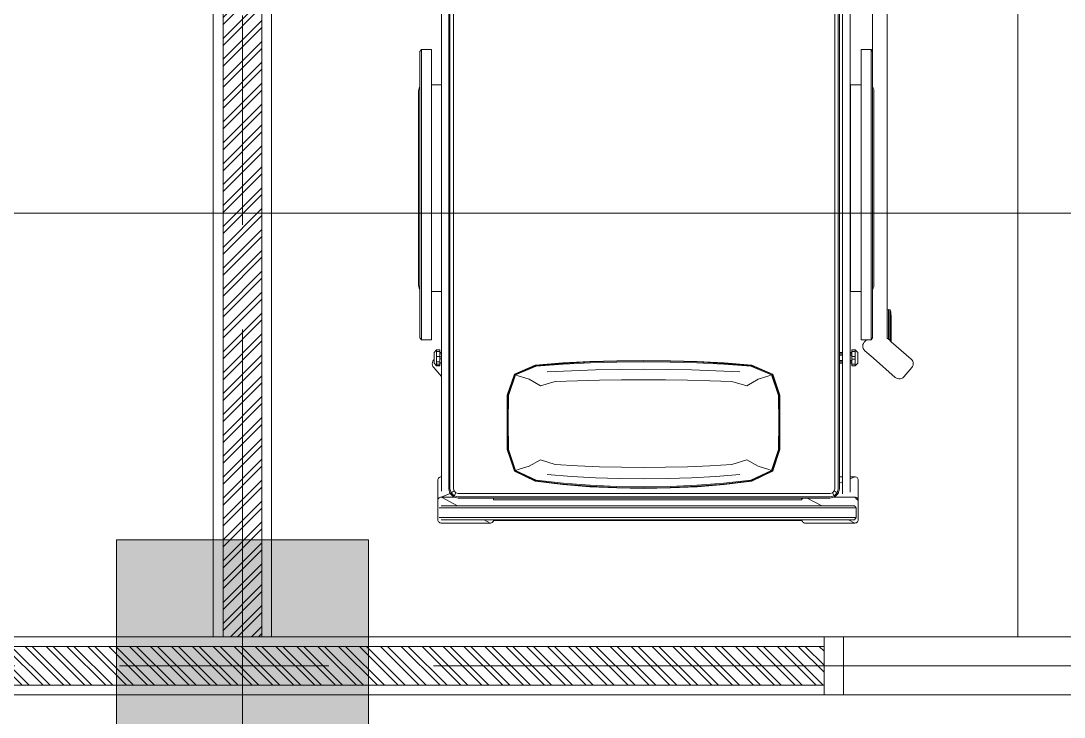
# Model space of a CAD drawing. Header units: millimetres. Extents: x -280308 to 6402717, y -14 to 2073074.
# Drawn here: x 17739 to 20429, y 256309 to 258105 of the extents above; entities that cross this region are included whole.
import ezdxf
from ezdxf.enums import TextEntityAlignment as Align

# ---------------------------------------------------------------- set-up
doc = ezdxf.new("R2010")
doc.units = ezdxf.units.MM
doc.linetypes.add('ACAD_ISO08W100', pattern=[36, 24, -3, 6, -3])
doc.linetypes.add('DASHED2', pattern=[0.375, 0.25, -0.125])
doc.layers.get('0').update_dxf_attribs({"lineweight": 0})
for name, color, linetype, lineweight in [('A-ALINE-3', 111, 'Continuous', 15), ('A-ALINE-6', 117, 'Continuous', 9), ('A-ANNOTATION', 144, 'Continuous', 0), ('A-FURN-EQPM', 177, 'Continuous', 0), ('A-Z22-T-Anno_Text', 152, 'Continuous', 9), ('ARSIR', 251, 'Continuous', 0), ('Struktur', 80, 'Continuous', 20)]:
    doc.layers.add(name, color=color, linetype=linetype, lineweight=lineweight)
doc.layers.add('A-FILL-1', color=7, linetype='Continuous', lineweight=0, true_color=0x454545)
doc.layers.add('A-TEXT', color=254, linetype='Continuous')
doc.styles.get("Standard").update_dxf_attribs({"font": 'arial.ttf'})
doc.styles.add('TGF_A', font='arial.ttf')

# ---------------------------------------------------------------- blocks, each defined once
blk = doc.blocks.new('*U539')
at = {"layer": 'A-ANNOTATION', "linetype": 'ACAD_ISO08W100', "ltscale": 0.25}
blk.add_lwpolyline([(0, -7.6411), (0, -228.3482)], dxfattribs=at)
at = {"layer": 'A-TEXT'}
blk.add_attdef('N', text='', height=0.9, dxfattribs=at).set_placement((0, 2.75), align=Align.MIDDLE_CENTER)
blk = doc.blocks.new('*U552')
at = {"layer": 'A-ANNOTATION', "linetype": 'ACAD_ISO08W100', "ltscale": 0.25}
blk.add_lwpolyline([(0, -5), (0, -90.5606)], dxfattribs=at)
at = {"layer": 'A-TEXT'}
blk.add_attdef('N', text='', height=0.9, dxfattribs=at).set_placement((0, 2.75), align=Align.MIDDLE_CENTER)
blk = doc.blocks.new('A$Cf37525da')
at = {"color": 124, "xscale": -360.0000000000001, "yscale": 360.0000000000001, "zscale": 360.0000000000001}
for name, p, rotation in [('*U552', (-4000, -25932.8), 180), ('*U539', (4643.8, -19600), 270)]:
    blk.add_blockref(name, p, dxfattribs=dict(at, rotation=rotation))
blk = doc.blocks.new('*U540')
at = {"lineweight": -2}
blk.add_line((19.23314, 0), (14.55073, 0), dxfattribs=at)
at = {"color": 7, "lineweight": -2, "style": 'TGF_A', "flags": 8}
for tag, height, p in [('NOTE1', 0.0625, (0, 0.3375)), ('DET', 0.09375, (0, 0.09612)), ('SHT', 0.075, (0, -0.10211)), ('NOTE2', 0.0625, (0, -0.39942))]:
    blk.add_attdef(tag, text='', height=height, dxfattribs=at).set_placement(p, align=Align.MIDDLE)
blk = doc.blocks.new('A$Cba193409')
at = {"layer": 'A-Z22-T-Anno_Text', "color": 7, "xscale": 4266.666666600002, "yscale": 4266.666666600002, "zscale": 4266.666666600002}
blk.add_blockref('*U540', (-74879.7, -18683), dxfattribs=at)
blk = doc.blocks.new('A$C869c044f')
at = {"layer": 'A-FILL-1', "ltscale": 0.25}
h = blk.add_hatch(dxfattribs=at)
h.set_pattern_fill('ANSI32', color=256, scale=4, angle=720)
h.set_pattern_definition([(45, (-35810.988, 13247.35), (-26.940768, 26.940768), []), (45, (-35793.027, 13247.35), (-26.940768, 26.940768), [])])
h.paths.add_polyline_path([(68867.2, -34982.7), (68867.2, -29232.7), (68767.2, -29232.7), (68767.2, -34982.7)])
h = blk.add_hatch(dxfattribs=at)
h.set_pattern_fill('ANSI32', color=256, scale=4, angle=270)
h.set_pattern_definition([(315, (89059.34, 69570.53), (26.940768, 26.940768), []), (315, (89059.34, 69552.57), (26.940768, 26.940768), [])])
h.paths.add_polyline_path([(49217.2, -35107.7), (49217.2, -35007.7), (43917.2, -35007.7), (43917.2, -35107.7)])
h.paths.add_polyline_path([(49592.2, -35107.7), (49592.2, -35007.7), (49217.2, -35007.7), (49217.2, -35107.7)])
h.paths.add_polyline_path([(71317.2, -35007.7), (71317.2, -35107.7), (72667.2, -35107.7), (72667.2, -35007.7)])
h.paths.add_polyline_path([(65679.7, -35107.7), (65679.7, -35007.7), (50592.2, -35007.7), (50592.2, -35107.7)])
h.paths.add_polyline_path([(66679.7, -35007.7), (66679.7, -35107.7), (70317.2, -35107.7), (70317.2, -35007.7)])
at = {"layer": 'A-ALINE-3', "linetype": 'Continuous'}
blk.add_lwpolyline([(68867.2, -34982.7), (68867.2, -29232.7), (68767.2, -29232.7), (68767.2, -34982.7)], close=True, dxfattribs=at)
for points in [[(66679.7, -35007.7), (70317.2, -35007.7)], [(70317.2, -35107.7), (66679.7, -35107.7)]]:
    blk.add_lwpolyline(points, dxfattribs=at)
at = {"layer": 'A-ALINE-6'}
for p, q in [((70367.2, -35132.7), (70367.2, -34982.7)), ((70367.2, -35057.7), (71267.2, -35057.7))]:
    blk.add_line(p, q, dxfattribs=at)
for points in [[(68892.2, -34982.7), (68892.2, -29232.7), (68742.2, -29232.7), (68742.2, -34982.7)], [(70317.2, -34982.7), (71317.2, -34982.7), (71317.2, -35132.7), (70317.2, -35132.7)]]:
    blk.add_lwpolyline(points, close=True, dxfattribs=at)
blk.add_lwpolyline([(49217.2, -34982.7), (72667.2, -34982.7), (72667.2, -35132.7), (49217.2, -35132.7)], dxfattribs=at)
blk = doc.blocks.new('A$C872eac23')
at = {"color": 0, "linetype": 'ByBlock', "lineweight": -2}
for p, q in [((-0.5429, -0.0018), (-0.5426, 0.0002)), ((-0.5426, 0.0002), (-0.542, 0.0021)), ((-0.542, 0.0021), (-0.5409, 0.0037)), ((-0.5409, 0.0037), (-0.5396, 0.0051)), ((-0.5396, 0.0051), (-0.5379, 0.0061)), ((-0.5379, 0.0061), (-0.536, 0.0068)), ((-0.536, 0.0068), (-0.534, 0.007)), ((-0.534, 0.007), (-0.4063, 0.007)), ((-0.534, 0.007), (-0.518, -0.0014)), ((-0.4063, 0.007), (-0.4046, 0.0069)), ((-0.4046, 0.0069), (-0.4029, 0.0063)), ((-0.4029, 0.0063), (-0.4014, 0.0055)), ((-0.4014, 0.0055), (-0.4001, 0.0045)), ((-0.4001, 0.0045), (-0.399, 0.0031)), ((-0.399, 0.0031), (-0.3982, 0.0017)), ((-0.3982, 0.0017), (-0.3977, 0)), ((-0.3977, 0), (0.3977, 0)), ((0.3977, 0), (0.3982, 0.0017)), ((0.3982, 0.0017), (0.399, 0.0032)), ((0.399, 0.0032), (0.4001, 0.0045)), ((0.4001, 0.0045), (0.4014, 0.0055)), ((0.4014, 0.0055), (0.4029, 0.0063)), ((0.4029, 0.0063), (0.4046, 0.0069)), ((0.4046, 0.0069), (0.4064, 0.007)), ((0.4064, 0.007), (0.5327, 0.007)), ((0.4064, 0.007), (0.4222, -0.0014)), ((0.5327, 0.007), (0.5348, 0.0068)), ((0.5348, 0.0068), (0.5366, 0.0061)), ((0.5366, 0.0061), (0.5383, 0.0051)), ((0.5383, 0.0051), (0.5396, 0.0037)), ((0.5396, 0.0037), (0.5407, 0.0021)), ((0.5407, 0.0021), (0.5413, 0.0002)), ((0.5413, 0.0002), (0.5416, -0.0018)), ((-0.5429, -0.0511), (-0.5429, -0.0018)), ((-0.5333, -0.0014), (-0.5378, -0.0071)), ((-0.5378, -0.0071), (-0.5378, -0.0321)), ((-0.5378, -0.0071), (0.5376, -0.0071)), ((-0.5333, -0.0014), (-0.518, -0.0014)), ((0.4222, -0.0014), (-0.518, -0.0014)), ((0.5331, -0.0014), (0.4222, -0.0014)), ((0.5416, -0.0018), (0.5416, -0.0511)), ((-0.5429, -0.1034), (-0.5429, -0.0511)), ((-0.5426, -0.0531), (-0.5429, -0.0511)), ((-0.534, -0.06), (-0.5429, -0.0511)), ((-0.542, -0.055), (-0.5426, -0.0531)), ((-0.5333, -0.0378), (-0.5378, -0.0321)), ((-0.5378, -0.0321), (0.5376, -0.0321)), ((-0.5333, -0.0378), (-0.4486, -0.0378)), ((-0.4486, -0.0378), (-0.4109, -0.0575)), ((-0.4486, -0.0378), (0.4909, -0.0378)), ((-0.3977, -0.0529), (-0.3982, -0.0546)), ((-0.3977, -0.0575), (-0.3977, -0.0529)), ((0.3977, -0.0529), (-0.3977, -0.0529)), ((0.3982, -0.0546), (0.3977, -0.0529)), ((0.3977, -0.0529), (0.3977, -0.0575)), ((0.4909, -0.0378), (0.5317, -0.0594)), ((0.5331, -0.0378), (0.4909, -0.0378)), ((0.5413, -0.0531), (0.5407, -0.055)), ((0.5416, -0.0511), (0.5413, -0.0531)), ((0.5416, -0.1034), (0.5416, -0.0511)), ((-0.5409, -0.0566), (-0.542, -0.055)), ((-0.5396, -0.058), (-0.5409, -0.0566)), ((-0.5379, -0.0591), (-0.5396, -0.058)), ((-0.536, -0.0597), (-0.5379, -0.0591)), ((-0.534, -0.06), (-0.536, -0.0597)), ((-0.479, -0.06), (-0.534, -0.06)), ((-0.5224, -0.0729), (-0.5224, -0.1075)), ((-0.5019, -0.0991), (-0.5019, -0.0687)), ((-0.4909, -0.0696), (-0.4941, -0.0817)), ((-0.4821, -0.0608), (-0.4909, -0.0696)), ((-0.4909, -0.0696), (-0.4881, -0.0712)), ((-0.4881, -0.0712), (-0.4909, -0.0817)), ((-0.4805, -0.0636), (-0.4881, -0.0712)), ((-0.4881, -0.0712), (-0.4805, -0.0757)), ((-0.479, -0.06), (-0.4821, -0.0608)), ((-0.4821, -0.0608), (-0.4805, -0.0636)), ((-0.4805, -0.0757), (-0.4821, -0.0817)), ((-0.47, -0.0608), (-0.4805, -0.0636)), ((-0.4805, -0.0636), (-0.476, -0.0712)), ((-0.476, -0.0712), (-0.4805, -0.0757)), ((-0.47, -0.0575), (-0.479, -0.06)), ((-0.47, -0.0696), (-0.476, -0.0712)), ((-0.4109, -0.0575), (-0.47, -0.0575)), ((-0.47, -0.0608), (0.4892, -0.0608)), ((-0.47, -0.0696), (0.4892, -0.0696)), ((-0.4003, -0.0575), (-0.4109, -0.0575)), ((-0.4001, -0.0574), (-0.4003, -0.0575)), ((-0.4003, -0.0575), (-0.3977, -0.0575)), ((-0.399, -0.0561), (-0.4001, -0.0574)), ((-0.3982, -0.0546), (-0.399, -0.0561)), ((-0.3977, -0.0575), (0.3977, -0.0575)), ((0.4003, -0.0575), (0.3977, -0.0575)), ((0.399, -0.0561), (0.3982, -0.0546)), ((0.4001, -0.0574), (0.399, -0.0561)), ((0.4003, -0.0575), (0.4001, -0.0574)), ((0.4892, -0.0575), (0.4003, -0.0575)), ((0.4982, -0.06), (0.4892, -0.0575)), ((0.4996, -0.0636), (0.4892, -0.0608)), ((0.4952, -0.0712), (0.4892, -0.0696)), ((0.4996, -0.0636), (0.4952, -0.0712)), ((0.4996, -0.0757), (0.4952, -0.0712)), ((0.5327, -0.06), (0.4982, -0.06)), ((0.5013, -0.0608), (0.4982, -0.06)), ((0.5013, -0.0608), (0.4996, -0.0636)), ((0.5073, -0.0712), (0.4996, -0.0636)), ((0.5073, -0.0712), (0.4996, -0.0757)), ((0.5013, -0.0817), (0.4996, -0.0757)), ((0.5099, -0.0694), (0.5013, -0.0608)), ((0.5101, -0.0696), (0.5073, -0.0712)), ((0.5101, -0.0817), (0.5073, -0.0712)), ((0.5099, -0.0694), (0.5327, -0.06)), ((0.5101, -0.0696), (0.5099, -0.0694)), ((0.5133, -0.0817), (0.5101, -0.0696)), ((0.5317, -0.0595), (0.5317, -0.0594)), ((0.5317, -0.0594), (0.5327, -0.06)), ((0.5317, -0.1122), (0.5317, -0.0752)), ((0.5348, -0.0597), (0.5327, -0.06)), ((0.5366, -0.0591), (0.5348, -0.0597)), ((0.5383, -0.058), (0.5366, -0.0591)), ((0.5396, -0.0566), (0.5383, -0.058)), ((0.5407, -0.055), (0.5396, -0.0566)), ((-0.5429, -0.1034), (-0.5426, -0.1054)), ((-0.5426, -0.1054), (-0.542, -0.1072)), ((-0.542, -0.1072), (-0.5409, -0.1089)), ((-0.534, -0.1122), (-0.5224, -0.1075)), ((-0.5224, -0.1075), (-0.5224, -0.1122)), ((-0.5019, -0.0991), (-0.4941, -0.0959)), ((-0.5019, -0.1122), (-0.5019, -0.0991)), ((-0.4941, -0.0817), (-0.4941, -0.0959)), ((-0.4941, -0.0959), (-0.4941, -0.1122)), ((-0.4909, -2.1111), (-0.4909, -0.0817)), ((-0.4821, -2.1111), (-0.4821, -0.0817)), ((-0.2688, -0.1013), (-0.3218, -0.127)), ((-0.3205, -0.1274), (-0.2669, -0.1017)), ((-0.266, -0.1035), (-0.3191, -0.1286)), ((-0.2688, -0.1013), (-0.2681, -0.1009)), ((-0.1973, -0.0925), (-0.2681, -0.1009)), ((-0.2669, -0.1017), (-0.1965, -0.0936)), ((-0.196, -0.096), (-0.266, -0.1035)), ((-0.1973, -0.0925), (-0.1276, -0.0868)), ((-0.1965, -0.0936), (-0.127, -0.0881)), ((-0.1268, -0.0907), (-0.196, -0.096)), ((-0.0584, -0.0835), (-0.1276, -0.0868)), ((-0.127, -0.0881), (-0.0581, -0.0849)), ((-0.058, -0.0875), (-0.1268, -0.0907)), ((-0.0584, -0.0835), (0.0109, -0.0824)), ((-0.0581, -0.0849), (0.0109, -0.0838)), ((0.0109, -0.0865), (-0.058, -0.0875)), ((-0.0511, -0.1078), (0.0109, -0.1071)), ((0.0801, -0.0835), (0.0109, -0.0824)), ((0.0109, -0.0838), (0.0798, -0.0849)), ((0.0797, -0.0875), (0.0109, -0.0865)), ((0.0729, -0.1078), (0.0109, -0.1071)), ((0.1485, -0.0907), (0.0797, -0.0875)), ((0.0798, -0.0849), (0.1487, -0.0881)), ((0.0801, -0.0835), (0.1493, -0.0868)), ((0.2178, -0.096), (0.1485, -0.0907)), ((0.1487, -0.0881), (0.2182, -0.0936)), ((0.2191, -0.0925), (0.1493, -0.0868)), ((0.2878, -0.1035), (0.2178, -0.096)), ((0.2182, -0.0936), (0.2887, -0.1017)), ((0.2191, -0.0925), (0.2898, -0.1009)), ((0.3408, -0.1286), (0.2878, -0.1035)), ((0.2887, -0.1017), (0.3422, -0.1274)), ((0.2906, -0.1013), (0.2898, -0.1009)), ((0.2906, -0.1013), (0.3435, -0.127)), ((0.5013, -0.0817), (0.5013, -1.3546)), ((0.5101, -0.0817), (0.5101, -1.3546)), ((0.5133, -0.0817), (0.5133, -1.3546)), ((0.5396, -0.1089), (0.5407, -0.1072)), ((0.5407, -0.1072), (0.5413, -0.1054)), ((0.5413, -0.1054), (0.5416, -0.1034)), ((-0.5409, -0.1089), (-0.5396, -0.1103)), ((-0.5396, -0.1103), (-0.5379, -0.1113)), ((-0.5379, -0.1113), (-0.536, -0.112)), ((-0.536, -0.112), (-0.534, -0.1122)), ((-0.534, -0.1122), (-0.5224, -0.1122)), ((-0.5224, -0.1122), (-0.5224, -0.4056)), ((-0.5019, -0.1122), (-0.4941, -0.1122)), ((-0.5019, -0.4056), (-0.5019, -0.1122)), ((-0.4941, -0.4056), (-0.4941, -0.1122)), ((-0.3223, -0.1273), (-0.3405, -0.1824)), ((-0.3218, -0.127), (-0.3404, -0.1823)), ((-0.3392, -0.1825), (-0.3205, -0.1274)), ((-0.3191, -0.1286), (-0.3374, -0.1831)), ((-0.3218, -0.127), (-0.3223, -0.1273)), ((-0.3205, -0.1274), (-0.3218, -0.127)), ((-0.3096, -0.1319), (-0.3191, -0.1286)), ((-0.2843, -0.1394), (-0.3096, -0.1319)), ((-0.1752, -0.1134), (-0.2375, -0.1183)), ((-0.1752, -0.1134), (-0.1131, -0.1099)), ((-0.0511, -0.1078), (-0.1131, -0.1099)), ((0.0729, -0.1078), (0.1348, -0.1099)), ((0.1969, -0.1134), (0.1348, -0.1099)), ((0.1969, -0.1134), (0.2592, -0.1183)), ((0.3314, -0.1319), (0.306, -0.1394)), ((0.3314, -0.1319), (0.3408, -0.1286)), ((0.3591, -0.1831), (0.3408, -0.1286)), ((0.3435, -0.127), (0.3422, -0.1274)), ((0.3422, -0.1274), (0.3609, -0.1825)), ((0.344, -0.1273), (0.3435, -0.127)), ((0.3435, -0.127), (0.3621, -0.1823)), ((0.3623, -0.1824), (0.344, -0.1273)), ((0.5317, -0.1122), (0.5327, -0.1122)), ((0.5317, -0.371), (0.5317, -0.1122)), ((0.5327, -0.1122), (0.5348, -0.112)), ((0.5348, -0.112), (0.5366, -0.1113)), ((0.5366, -0.1113), (0.5383, -0.1103)), ((0.5383, -0.1103), (0.5396, -0.1089)), ((-0.2551, -0.1558), (-0.2843, -0.1394)), ((-0.2166, -0.1437), (-0.2551, -0.1558)), ((-0.1597, -0.1406), (-0.2166, -0.1437)), ((-0.1028, -0.1384), (-0.1597, -0.1406)), ((-0.046, -0.137), (-0.1028, -0.1384)), ((0.0109, -0.1366), (-0.046, -0.137)), ((0.0677, -0.137), (0.0109, -0.1366)), ((0.1246, -0.1384), (0.0677, -0.137)), ((0.1814, -0.1406), (0.1246, -0.1384)), ((0.2384, -0.1437), (0.1814, -0.1406)), ((0.2768, -0.1558), (0.2384, -0.1437)), ((0.306, -0.1394), (0.2768, -0.1558)), ((-0.3408, -0.246), (-0.3404, -0.1823)), ((-0.3405, -0.1824), (-0.3408, -0.246)), ((-0.3398, -0.2526), (-0.3392, -0.1825)), ((-0.3374, -0.1831), (-0.3379, -0.2526)), ((0.3596, -0.2526), (0.3591, -0.1831)), ((0.3609, -0.1825), (0.3615, -0.2526)), ((0.3626, -0.246), (0.3621, -0.1823)), ((0.3626, -0.246), (0.3623, -0.1824)), ((-0.3409, -0.2526), (-0.3408, -0.246)), ((-0.3409, -0.2526), (-0.3408, -0.2592)), ((-0.3408, -0.2592), (-0.3405, -0.3228)), ((-0.3408, -0.2592), (-0.3404, -0.3229)), ((-0.3392, -0.3227), (-0.3398, -0.2526)), ((-0.3379, -0.2526), (-0.3374, -0.3221)), ((0.3591, -0.3221), (0.3596, -0.2526)), ((0.3615, -0.2526), (0.3609, -0.3227)), ((0.3626, -0.2592), (0.3621, -0.3229)), ((0.3623, -0.3228), (0.3626, -0.2592)), ((0.3626, -0.2526), (0.3626, -0.246)), ((0.3626, -0.2526), (0.3626, -0.2592)), ((-0.3405, -0.3228), (-0.3223, -0.377)), ((-0.3205, -0.3769), (-0.3392, -0.3227)), ((-0.3374, -0.3221), (-0.3191, -0.3756)), ((0.3408, -0.3756), (0.3591, -0.3221)), ((0.3609, -0.3227), (0.3422, -0.3769)), ((0.344, -0.377), (0.3623, -0.3228)), ((-0.3218, -0.3773), (-0.3404, -0.3229)), ((-0.2843, -0.3637), (-0.2551, -0.3469)), ((-0.2166, -0.3578), (-0.2551, -0.3469)), ((0.2768, -0.3469), (0.2384, -0.3578)), ((0.2768, -0.3469), (0.306, -0.3637)), ((0.3435, -0.3773), (0.3621, -0.3229)), ((-0.681, -0.3941), (-0.6601, -0.3701)), ((-0.6601, -0.3701), (-0.6575, -0.3677)), ((-0.6575, -0.3677), (-0.6545, -0.3661)), ((-0.6545, -0.3661), (-0.6512, -0.3651)), ((-0.6512, -0.3651), (-0.6479, -0.3649)), ((-0.6479, -0.3649), (-0.6445, -0.3654)), ((-0.6445, -0.3654), (-0.6414, -0.3667)), ((-0.6414, -0.3667), (-0.6384, -0.3687)), ((-0.6384, -0.3687), (-0.5819, -0.4181)), ((-0.3096, -0.3719), (-0.3191, -0.3756)), ((-0.3191, -0.3756), (-0.266, -0.3979)), ((-0.3096, -0.3719), (-0.2843, -0.3637)), ((-0.1597, -0.3597), (-0.2166, -0.3578)), ((-0.1028, -0.3612), (-0.1597, -0.3597)), ((-0.046, -0.362), (-0.1028, -0.3612)), ((0.0109, -0.3623), (-0.046, -0.362)), ((0.0677, -0.362), (0.0109, -0.3623)), ((0.1246, -0.3612), (0.0677, -0.362)), ((0.1814, -0.3597), (0.1246, -0.3612)), ((0.2384, -0.3578), (0.1814, -0.3597)), ((0.2878, -0.3979), (0.3408, -0.3756)), ((0.306, -0.3637), (0.3314, -0.3719)), ((0.3314, -0.3719), (0.3408, -0.3756)), ((0.5317, -0.371), (0.5519, -0.3941)), ((0.5317, -0.4056), (0.5317, -0.371)), ((-0.6848, -0.4035), (-0.6843, -0.4002)), ((-0.6846, -0.4069), (-0.6848, -0.4035)), ((-0.6843, -0.4002), (-0.683, -0.397)), ((-0.683, -0.397), (-0.681, -0.3941)), ((-0.5348, -0.3981), (-0.5416, -0.405)), ((-0.5267, -0.3981), (-0.5348, -0.3981)), ((-0.5348, -0.3981), (-0.5348, -0.403)), ((-0.5267, -0.403), (-0.5348, -0.403)), ((-0.5348, -0.4154), (-0.5348, -0.403)), ((-0.5267, -0.3981), (-0.5267, -0.403)), ((-0.5267, -0.4056), (-0.5267, -0.403)), ((-0.3223, -0.377), (-0.3218, -0.3773)), ((-0.3218, -0.3773), (-0.3205, -0.3769)), ((-0.2688, -0.4001), (-0.3218, -0.3773)), ((-0.2669, -0.3997), (-0.3205, -0.3769)), ((-0.2681, -0.4005), (-0.2688, -0.4001)), ((-0.1973, -0.406), (-0.2681, -0.4005)), ((-0.1965, -0.4049), (-0.2669, -0.3997)), ((-0.266, -0.3979), (-0.196, -0.4027)), ((-0.1752, -0.3857), (-0.2375, -0.3827)), ((-0.196, -0.4027), (-0.1268, -0.4061)), ((-0.1752, -0.3857), (-0.1131, -0.388)), ((-0.0511, -0.3893), (-0.1131, -0.388)), ((-0.0511, -0.3893), (0.0109, -0.3898)), ((0.0729, -0.3893), (0.0109, -0.3898)), ((0.0729, -0.3893), (0.1348, -0.388)), ((0.1969, -0.3857), (0.1348, -0.388)), ((0.1485, -0.4061), (0.2178, -0.4027)), ((0.1969, -0.3857), (0.2592, -0.3827)), ((0.2178, -0.4027), (0.2878, -0.3979)), ((0.2887, -0.3997), (0.2182, -0.4049)), ((0.2191, -0.406), (0.2898, -0.4005)), ((0.3422, -0.3769), (0.2887, -0.3997)), ((0.2898, -0.4005), (0.2906, -0.4001)), ((0.2906, -0.4001), (0.3435, -0.3773)), ((0.3422, -0.3769), (0.3435, -0.3773)), ((0.3435, -0.3773), (0.344, -0.377)), ((0.5363, -0.3993), (0.5363, -0.3981)), ((0.5444, -0.3981), (0.5363, -0.3981)), ((0.5363, -0.403), (0.5363, -0.3993)), ((0.5363, -0.3993), (0.5444, -0.3993)), ((0.5363, -0.403), (0.5363, -0.4056)), ((0.5363, -0.403), (0.5444, -0.403)), ((0.5444, -0.3993), (0.5444, -0.3981)), ((0.5511, -0.405), (0.5444, -0.3981)), ((0.5444, -0.403), (0.5444, -0.3993)), ((0.5444, -0.4086), (0.5444, -0.403)), ((0.5519, -0.3941), (0.5539, -0.397)), ((0.5539, -0.397), (0.5551, -0.4002)), ((0.5551, -0.4002), (0.5556, -0.4035)), ((0.5556, -0.4035), (0.5554, -0.4069)), ((-0.6836, -0.4101), (-0.6846, -0.4069)), ((-0.6819, -0.4131), (-0.6836, -0.4101)), ((-0.6796, -0.4157), (-0.6819, -0.4131)), ((-0.6281, -0.4607), (-0.6796, -0.4157)), ((-0.5819, -0.4181), (-0.5817, -0.4182)), ((-0.5819, -0.4181), (-0.5817, -0.4183)), ((-0.5817, -0.4183), (-0.5817, -0.4182)), ((-0.5817, -0.4182), (-0.5811, -0.4188)), ((-0.5817, -0.4183), (-0.5811, -0.4188)), ((-0.5811, -0.4188), (-0.5596, -0.4376)), ((-0.5416, -0.405), (-0.5416, -0.4332)), ((-0.5267, -0.4154), (-0.5348, -0.4154)), ((-0.5348, -0.4154), (-0.5348, -0.4227)), ((-0.5267, -0.4227), (-0.5348, -0.4227)), ((-0.5348, -0.4352), (-0.5348, -0.4227)), ((-0.5224, -0.4056), (-0.5267, -0.4056)), ((-0.5267, -0.4056), (-0.5267, -0.4087)), ((-0.5224, -0.4087), (-0.5267, -0.4087)), ((-0.5267, -0.4087), (-0.5267, -0.4123)), ((-0.5224, -0.4123), (-0.5267, -0.4123)), ((-0.5267, -0.4123), (-0.5267, -0.4154)), ((-0.5267, -0.4154), (-0.5267, -0.4227)), ((-0.5267, -0.4227), (-0.5267, -0.4258)), ((-0.5224, -0.4258), (-0.5267, -0.4258)), ((-0.5267, -0.4258), (-0.5267, -0.4294)), ((-0.5224, -0.4294), (-0.5267, -0.4294)), ((-0.5267, -0.4326), (-0.5267, -0.4294)), ((-0.5224, -0.4056), (-0.5224, -0.4087)), ((-0.5224, -0.4087), (-0.5224, -0.4123)), ((-0.5224, -0.4123), (-0.5224, -0.4258)), ((-0.5224, -0.4258), (-0.5224, -0.4294)), ((-0.5224, -0.4294), (-0.5224, -0.4326)), ((-0.4941, -0.4056), (-0.5019, -0.4056)), ((-0.5019, -0.4087), (-0.5019, -0.4056)), ((-0.4941, -0.4087), (-0.5019, -0.4087)), ((-0.5019, -0.4123), (-0.5019, -0.4087)), ((-0.4941, -0.4123), (-0.5019, -0.4123)), ((-0.5019, -0.4258), (-0.5019, -0.4123)), ((-0.4941, -0.4258), (-0.5019, -0.4258)), ((-0.5019, -0.4294), (-0.5019, -0.4258)), ((-0.4941, -0.4294), (-0.5019, -0.4294)), ((-0.5019, -0.4326), (-0.5019, -0.4294)), ((-0.4941, -0.4056), (-0.4941, -0.4087)), ((-0.4941, -0.4087), (-0.4941, -0.4123)), ((-0.4941, -0.4123), (-0.4941, -0.4258)), ((-0.4941, -0.4258), (-0.4941, -0.4294)), ((-0.4941, -0.4294), (-0.4941, -0.4326)), ((-0.1973, -0.406), (-0.1276, -0.4096)), ((-0.127, -0.4085), (-0.1965, -0.4049)), ((-0.0584, -0.4117), (-0.1276, -0.4096)), ((-0.0581, -0.4105), (-0.127, -0.4085)), ((-0.1268, -0.4061), (-0.058, -0.4081)), ((-0.0584, -0.4117), (0.0109, -0.4124)), ((0.0109, -0.4112), (-0.0581, -0.4105)), ((-0.058, -0.4081), (0.0109, -0.4088)), ((0.0109, -0.4088), (0.0797, -0.4081)), ((0.0798, -0.4105), (0.0109, -0.4112)), ((0.0801, -0.4117), (0.0109, -0.4124)), ((0.0797, -0.4081), (0.1485, -0.4061)), ((0.1487, -0.4085), (0.0798, -0.4105)), ((0.0801, -0.4117), (0.1493, -0.4096)), ((0.2182, -0.4049), (0.1487, -0.4085)), ((0.2191, -0.406), (0.1493, -0.4096)), ((0.5363, -0.4056), (0.5317, -0.4056)), ((0.5317, -0.4064), (0.5317, -0.4056)), ((0.5317, -0.4064), (0.5363, -0.4064)), ((0.5317, -0.4167), (0.5317, -0.4064)), ((0.5317, -0.4167), (0.5363, -0.4167)), ((0.5317, -0.4214), (0.5317, -0.4167)), ((0.5317, -0.4214), (0.5363, -0.4214)), ((0.5317, -0.4294), (0.5317, -0.4214)), ((0.5317, -0.4294), (0.5363, -0.4294)), ((0.5317, -0.4326), (0.5317, -0.4294)), ((0.5363, -0.4064), (0.5363, -0.4056)), ((0.5363, -0.4086), (0.5363, -0.4064)), ((0.5363, -0.4086), (0.5444, -0.4086)), ((0.5363, -0.4086), (0.5363, -0.4167)), ((0.5363, -0.4214), (0.5363, -0.4167)), ((0.5363, -0.4227), (0.5363, -0.4214)), ((0.5363, -0.4227), (0.5444, -0.4227)), ((0.5363, -0.4294), (0.5363, -0.4227)), ((0.5363, -0.4294), (0.5363, -0.4326)), ((0.5444, -0.4086), (0.5444, -0.4227)), ((0.5444, -0.4227), (0.5444, -0.4352)), ((0.5511, -0.4149), (0.5511, -0.405)), ((0.5528, -0.4131), (0.5511, -0.4149)), ((0.5511, -0.4332), (0.5511, -0.4149)), ((0.5545, -0.4101), (0.5528, -0.4131)), ((0.5554, -0.4069), (0.5545, -0.4101)), ((-0.5596, -0.4376), (-0.5572, -0.4403)), ((-0.5561, -0.4564), (-0.5581, -0.4593)), ((-0.5572, -0.4403), (-0.5555, -0.4433)), ((-0.5549, -0.4532), (-0.5561, -0.4564)), ((-0.5555, -0.4433), (-0.5546, -0.4465)), ((-0.5544, -0.4498), (-0.5549, -0.4532)), ((-0.5546, -0.4465), (-0.5544, -0.4498)), ((-0.5348, -0.4401), (-0.5416, -0.4332)), ((-0.5267, -0.4352), (-0.5348, -0.4352)), ((-0.5348, -0.4401), (-0.5348, -0.4352)), ((-0.5267, -0.4401), (-0.5348, -0.4401)), ((-0.5224, -0.4326), (-0.5267, -0.4326)), ((-0.5267, -0.4352), (-0.5267, -0.4326)), ((-0.5267, -0.4352), (-0.5267, -0.4401)), ((-0.5224, -0.4326), (-0.5224, -1.7081)), ((-0.4941, -0.4326), (-0.5019, -0.4326)), ((-0.5019, -0.4326), (-0.5019, -1.7083)), ((-0.4941, -0.4326), (-0.4941, -1.7084)), ((0.5317, -0.4326), (0.5363, -0.4326)), ((0.5317, -0.4326), (0.5317, -0.5902)), ((0.5363, -0.4326), (0.5363, -0.4352)), ((0.5363, -0.4352), (0.5444, -0.4352)), ((0.5363, -0.4352), (0.5363, -0.4401)), ((0.5363, -0.4401), (0.5444, -0.4401)), ((0.5444, -0.4401), (0.5511, -0.4332)), ((0.5444, -0.4352), (0.5444, -0.4401)), ((-0.6272, -0.4615), (-0.6281, -0.4607)), ((-0.6281, -0.4607), (-0.6281, -0.5289)), ((-0.6264, -0.4622), (-0.6272, -0.4615)), ((-0.6272, -0.5292), (-0.6272, -0.4615)), ((-0.624, -0.4643), (-0.6264, -0.4622)), ((-0.6264, -0.4622), (-0.6264, -0.5406)), ((-0.6208, -0.4671), (-0.624, -0.4643)), ((-0.624, -0.4643), (-0.624, -0.543)), ((-0.6176, -0.4699), (-0.6208, -0.4671)), ((-0.6208, -0.4671), (-0.6208, -0.5438)), ((-0.6176, -0.4699), (-0.6176, -0.543)), ((-0.5757, -0.4657), (-0.5798, -0.471)), ((-0.5798, -0.5962), (-0.5798, -0.471)), ((-0.5637, -0.4657), (-0.5757, -0.4657)), ((-0.5757, -1.2141), (-0.5757, -0.4657)), ((-0.5581, -0.4593), (-0.5637, -0.4657)), ((-0.5502, -0.4657), (-0.5637, -0.4657)), ((-0.5502, -0.5902), (-0.5502, -0.4657)), ((0.5834, -0.4657), (0.5579, -0.4657)), ((0.5579, -0.5902), (0.5579, -0.4657)), ((0.5875, -0.471), (0.5834, -0.4657)), ((0.5834, -1.2141), (0.5834, -0.4657)), ((0.5875, -0.471), (0.5875, -0.5962)), ((-0.6281, -0.5289), (-0.6272, -0.5292)), ((-0.6272, -0.5374), (-0.6272, -0.5292)), ((-0.6272, -0.5374), (-0.6264, -0.5406)), ((-0.6264, -0.5406), (-0.624, -0.543)), ((-0.624, -0.543), (-0.6208, -0.5438)), ((-0.6208, -0.5438), (-0.6176, -0.543)), ((-0.6176, -0.543), (-0.6176, -1.6843)), ((-0.5231, -0.5902), (-0.5502, -0.5902)), ((-0.5502, -1.1233), (-0.5502, -0.5902)), ((-0.5231, -1.1233), (-0.5231, -0.5902)), ((0.5317, -0.5902), (0.5579, -0.5902)), ((0.5317, -1.1233), (0.5317, -0.5902)), ((0.5579, -0.5902), (0.5579, -1.1233)), ((-0.5828, -0.6024), (-0.5832, -0.6061)), ((-0.5832, -0.6061), (-0.5832, -1.1074)), ((-0.5816, -0.5991), (-0.5828, -0.6024)), ((-0.5798, -0.5962), (-0.5816, -0.5991)), ((-0.5798, -1.1173), (-0.5798, -0.5962)), ((0.5875, -0.5962), (0.5893, -0.5991)), ((0.5875, -0.5962), (0.5875, -1.1173)), ((0.5893, -0.5991), (0.5905, -0.6024)), ((0.5905, -0.6024), (0.5909, -0.6061)), ((0.5909, -0.6061), (0.5909, -1.1074)), ((-0.5832, -1.1074), (-0.5828, -1.1111)), ((-0.5828, -1.1111), (-0.5816, -1.1144)), ((-0.5816, -1.1144), (-0.5798, -1.1173)), ((-0.5798, -1.1173), (-0.5798, -1.2088)), ((-0.5502, -1.1233), (-0.5231, -1.1233)), ((-0.5502, -1.2141), (-0.5502, -1.1233)), ((0.5579, -1.1233), (0.5317, -1.1233)), ((0.5317, -1.3546), (0.5317, -1.1233)), ((0.5579, -1.2141), (0.5579, -1.1233)), ((0.5893, -1.1144), (0.5875, -1.1173)), ((0.5875, -1.1173), (0.5875, -1.2088)), ((0.5905, -1.1111), (0.5893, -1.1144)), ((0.5909, -1.1074), (0.5905, -1.1111)), ((-0.5795, -1.2092), (-0.5798, -1.2088)), ((-0.5795, -1.2092), (-0.5795, -1.6803)), ((-0.5757, -1.2141), (-0.5795, -1.2092)), ((0.5875, -1.2088), (0.5834, -1.2141)), ((-0.5757, -1.2141), (-0.5502, -1.2141)), ((0.5579, -1.2141), (0.5834, -1.2141))]:
    blk.add_line(p, q, dxfattribs=at)
blk = doc.blocks.new('A$C0d7ccbfc')
at = {"color": 0, "linetype": 'DASHED2', "lineweight": -2, "ltscale": 5}
for points in [[(49725, -10025), (51675, -10025), (51675, -12900), (49725, -12900)], [(53600, -10025), (51675, -10025), (51675, -12900), (53600, -12900)]]:
    blk.add_lwpolyline(points, close=True, dxfattribs=at)
at = {"color": 0, "linetype": 'ByBlock', "lineweight": -2, "xscale": 1000.000000000002, "yscale": 1000.000000000002, "zscale": 1000.000000000002, "rotation": 180}
blk.add_blockref('A$C872eac23', (50720.3, -12600), dxfattribs=at)
blk = doc.blocks.new('A$C7a040f6c')
at = {"layer": 'ARSIR', "ltscale": 0.25}
h = blk.add_hatch(color=256, dxfattribs=at)
h.dxf.hatch_style = 1
h.paths.add_polyline_path([(30100, 1900), (30600, 1900), (30600, 2400), (30100, 2400)])
h.paths.add_polyline_path([(44850, 1900), (45350, 1900), (45350, 2400), (44850, 2400)])
h.paths.add_polyline_path([(39100, 1900), (39600, 1900), (39600, 2400), (39100, 2400)])
h.paths.add_polyline_path([(30150, 3825), (30550, 3825), (30550, 4425), (30150, 4425)])
h.paths.add_polyline_path([(53775, 20275), (54425, 20275), (54425, 19625), (53775, 19625)])
h.paths.add_polyline_path([(53775, 25), (54425, 25), (54425, 675), (53775, 675)])
h.paths.add_polyline_path([(49775, 20275), (50425, 20275), (50425, 19625), (49775, 19625)])
h.paths.add_polyline_path([(49775, 25), (50425, 25), (50425, 675), (49775, 675)])
h.paths.add_polyline_path([(44775, 20275), (45425, 20275), (45425, 19625), (44775, 19625)])
h.paths.add_polyline_path([(44775, 25), (45425, 25), (45425, 675), (44775, 675)])
h.paths.add_polyline_path([(39025, 20275), (39675, 20275), (39675, 19625), (39025, 19625)])
h.paths.add_polyline_path([(33025, 20275), (33675, 20275), (33675, 19625), (33025, 19625)])
h.paths.add_polyline_path([(33025, 25), (33675, 25), (33675, 675), (33025, 675)])
h.paths.add_polyline_path([(27025, 20275), (27675, 20275), (27675, 19625), (27025, 19625)])
h.paths.add_polyline_path([(27025, 25), (27675, 25), (27675, 675), (27025, 675)])
h.paths.add_polyline_path([(21025, 20275), (21675, 20275), (21675, 19625), (21025, 19625)])
h.paths.add_polyline_path([(21025, 25), (21675, 25), (21675, 675), (21025, 675)])
h.paths.add_polyline_path([(15025, 20275), (15675, 20275), (15675, 19625), (15025, 19625)])
h.paths.add_polyline_path([(15025, 25), (15675, 25), (15675, 675), (15025, 675)])
h.paths.add_polyline_path([(4025, 20275), (4675, 20275), (4675, 19625), (4025, 19625)])
h.paths.add_polyline_path([(9025, 20275), (9675, 20275), (9675, 19625), (9025, 19625)])
h.paths.add_polyline_path([(4025, 25), (4675, 25), (4675, 675), (4025, 675)])
h.paths.add_polyline_path([(9025, 25), (9675, 25), (9675, 675), (9025, 675)])
h.paths.add_polyline_path([(45350, 3825), (45350, 4225), (44850, 4225), (44850, 3825)])
h.paths.add_polyline_path([(39600, 3825), (39600, 4225), (39100, 4225), (39100, 3825)])
h.paths.add_polyline_path([(27150, 3950), (27550, 3950), (27550, 4450), (27150, 4450)])
h.paths.add_polyline_path([(15150, 16700), (15550, 16700), (15550, 17200), (15150, 17200)])
h.paths.add_polyline_path([(13350, 16700), (13750, 16700), (13750, 17200), (13350, 17200)])
h.paths.add_polyline_path([(13350, 19700), (13750, 19700), (13750, 20200), (13350, 20200)])
h.paths.add_polyline_path([(30100, 100), (30600, 100), (30600, 600), (30100, 600)])
h.paths.add_polyline_path([(0, 19600), (700, 19600), (700, 20300), (0, 20300)])
h.paths.add_polyline_path([(0, 0), (700, 0), (700, 700), (0, 700)])
h.paths.add_polyline_path([(53750, 13700), (54450, 13700), (54450, 14400), (53750, 14400)])
h.paths.add_polyline_path([(53750, 5900), (54450, 5900), (54450, 6600), (53750, 6600)])
h.paths.add_polyline_path([(49750, 13700), (50450, 13700), (50450, 14400), (49750, 14400)])
h.paths.add_polyline_path([(49750, 5900), (50450, 5900), (50450, 6600), (49750, 6600)])
h.paths.add_polyline_path([(44750, 13700), (45450, 13700), (45450, 14400), (44750, 14400)])
h.paths.add_polyline_path([(44750, 5900), (45450, 5900), (45450, 6600), (44750, 6600)])
h.paths.add_polyline_path([(39000, 13700), (39700, 13700), (39700, 14400), (39000, 14400)])
h.paths.add_polyline_path([(39000, 5900), (39700, 5900), (39700, 6600), (39000, 6600)])
h.paths.add_polyline_path([(33000, 13700), (33700, 13700), (33700, 14400), (33000, 14400)])
h.paths.add_polyline_path([(33000, 5900), (33700, 5900), (33700, 6600), (33000, 6600)])
h.paths.add_polyline_path([(27000, 13700), (27700, 13700), (27700, 14400), (27000, 14400)])
h.paths.add_polyline_path([(27000, 5900), (27700, 5900), (27700, 6600), (27000, 6600)])
h.paths.add_polyline_path([(21000, 13700), (21700, 13700), (21700, 14400), (21000, 14400)])
h.paths.add_polyline_path([(21000, 5900), (21700, 5900), (21700, 6600), (21000, 6600)])
h.paths.add_polyline_path([(4000, 13700), (4700, 13700), (4700, 14400), (4000, 14400)])
h.paths.add_polyline_path([(4000, 5900), (4700, 5900), (4700, 6600), (4000, 6600)])
h.paths.add_polyline_path([(0, 13700), (700, 13700), (700, 14400), (0, 14400)])
h.paths.add_polyline_path([(0, 5900), (700, 5900), (700, 6600), (0, 6600)])
h.paths.add_polyline_path([(9000, 13700), (9700, 13700), (9700, 14400), (9000, 14400)])
h.paths.add_polyline_path([(9000, 5900), (9700, 5900), (9700, 6600), (9000, 6600)])
h.paths.add_polyline_path([(15000, 13700), (15700, 13700), (15700, 14400), (15000, 14400)])
h.paths.add_polyline_path([(15000, 5900), (15700, 5900), (15700, 6600), (15000, 6600)])
at = {"layer": 'Struktur', "color": 0, "linetype": 'ByBlock', "lineweight": -2, "ltscale": 0.25}
blk.add_lwpolyline([(49775, 25), (50425, 25), (50425, 675), (49775, 675)], close=True, dxfattribs=at)
blk = doc.blocks.new('bb')
at = {"ltscale": 0.25}
blk.add_blockref('A$Cf37525da', (22310.4, 276041.5), dxfattribs=at)
at = {"layer": 'A-FURN-EQPM', "color": 0, "linetype": 'ByBlock', "lineweight": -2, "ltscale": 0.25}
blk.add_blockref('A$Cba193409', (22560.4, 276291.5), dxfattribs=at)
at = {"ltscale": 0.25}
blk.add_blockref('A$C869c044f', (-50506.8, 291499.2), dxfattribs=at)
at = {"layer": 'A-FURN-EQPM', "ltscale": 0.25}
blk.add_blockref('A$C0d7ccbfc', (-31364.6, 269416.5), dxfattribs=at)
at = {"layer": 'Struktur', "ltscale": 0.25}
blk.add_blockref('A$C7a040f6c', (-31789.6, 256091.5), dxfattribs=at)

msp = doc.modelspace()

# ---------------------------------------------------------------- block references
msp.add_blockref('bb', (0, 0))

doc.saveas('drawing.dxf')
